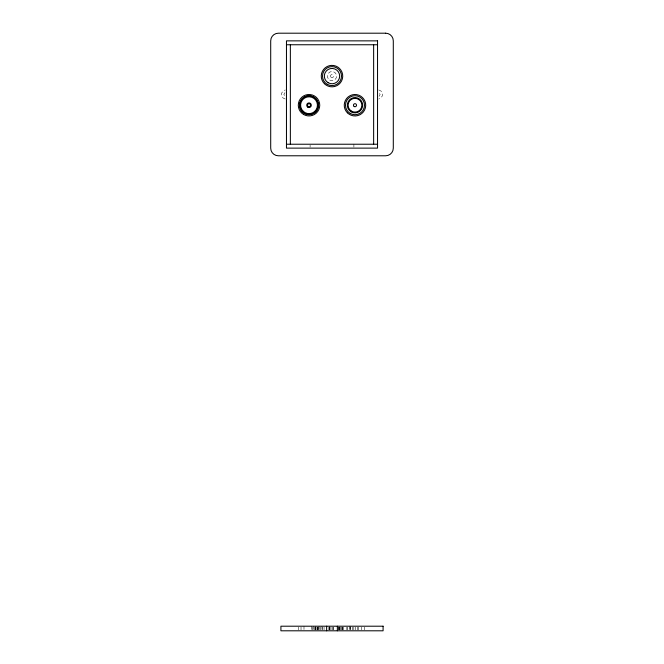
<?xml version="1.0" encoding="UTF-8"?>
<svg xmlns="http://www.w3.org/2000/svg" width="664" height="664" viewBox="0 0 664 664"><rect width="100%" height="100%" fill="white"/><g stroke="black" fill="none" stroke-linecap="round" stroke-linejoin="round"><path stroke-width="0.5" stroke-dasharray="3.32 2.49" d="M284.956 92.636L283.885 94.495L284.956 96.346M379.044 96.346L380.115 94.495L379.044 92.636M364.644 627.123L364.644 629.879M361.266 627.123L361.266 629.879M358.66 627.123L358.66 629.879M357.738 627.123L357.738 629.879M355.481 627.123L355.481 629.879M353.895 144.229L353.895 147.151M353.812 627.123L353.812 629.879M352.285 627.123L352.285 629.879M350.6 626.202L350.6 629.879M350.152 627.123L350.152 629.879M349.297 626.202L349.297 629.879M347.579 627.123L347.579 629.879M346.84 627.123L346.84 629.879M343.695 627.123L343.695 629.879M342.499 627.123L342.499 629.879M342.118 627.123L342.118 629.879M341.836 627.123L341.836 629.879M340.325 627.123L340.325 629.879M339.536 627.123L339.536 629.879M339.146 627.123L339.204 629.879M338.93 627.123L338.93 629.879M338.798 627.123L338.798 629.879M333.328 627.123L333.228 629.879M332.988 627.123L332.988 629.879M332 627.123L332 629.879M330.124 627.123L330.124 629.879M329.361 626.202L329.361 629.879M329.186 627.123L329.186 629.879M328.904 627.123L328.904 629.879M324.049 627.123L324.049 629.879M322.712 627.123L322.712 629.879M321.957 626.202L321.957 629.879M320.753 627.123L320.753 629.879M318.994 626.202L318.994 629.879M318.919 627.123L318.919 629.879M317.99 627.123L317.99 629.879M317.375 627.123L317.375 629.879M317.027 627.123L317.027 629.879M315.865 627.123L315.865 629.879M315.5 626.202L315.5 629.879M315.276 627.123L315.276 629.879M314.711 627.123L314.711 629.879M313.532 626.202L313.532 629.879M312.611 627.123L312.611 629.879M311.615 626.202L311.615 629.879M310.105 145.2L310.105 147.151M303.988 626.202L303.988 629.879M301.024 627.123L301.024 629.879M298.269 627.123L298.269 629.879M285.238 99.019A4.598 4.598 0 0 1 285.238 89.964M378.762 89.964A4.598 4.598 0 0 1 378.762 99.019M329.701 80.087A4.598 4.598 0 0 0 336.598 76.103A4.598 4.598 0 0 0 329.701 72.127A4.598 4.598 0 0 0 329.701 80.087M330.913 77.19A1.536 1.536 0 0 0 333.477 76.501A1.536 1.536 0 0 0 331.602 74.625A1.536 1.536 0 0 0 330.913 77.19"/><path stroke-width="1" d="M286.466 44.754L377.534 44.754M286.466 144.229L377.534 144.229M373.641 44.754L373.641 144.229M337.362 626.202L337.362 630.8M326.638 626.202L326.638 630.8M290.359 44.754L290.359 144.229M385.635 33.2L278.365 33.2A7.661 7.661 0 0 0 270.704 40.861L270.704 148.122A7.661 7.661 0 0 0 278.365 155.783L385.635 155.783A7.661 7.661 0 0 0 393.296 148.122L393.296 40.861A7.661 7.661 0 0 0 385.635 33.2M377.534 40.861L286.466 40.861L286.466 148.122L377.534 148.122L377.534 40.861M383.087 626.202L280.913 626.202L280.913 630.8L383.087 630.8L383.087 626.202M324.414 83.689A10.724 10.724 0 0 0 342.358 78.883A10.724 10.724 0 0 0 329.228 65.744A10.724 10.724 0 0 0 324.414 83.689M347.397 112.805A10.724 10.724 0 0 0 365.349 107.991A10.724 10.724 0 0 0 352.211 94.861A10.724 10.724 0 0 0 347.397 112.805M303.656 114.507A10.724 10.724 0 0 0 319.741 105.219A10.724 10.724 0 0 0 303.656 95.931A10.724 10.724 0 0 0 303.656 114.507M327.252 84.328A9.503 9.503 0 0 0 341.503 76.103A9.503 9.503 0 0 0 327.252 67.877A9.503 9.503 0 0 0 327.252 84.328M328.165 82.743A7.661 7.661 0 0 0 339.661 76.103A7.661 7.661 0 0 0 328.165 69.471A7.661 7.661 0 0 0 328.165 82.743M350.235 113.444A9.503 9.503 0 0 0 364.486 105.219A9.503 9.503 0 0 0 350.235 96.994A9.503 9.503 0 0 0 350.235 113.444M351.538 111.187A6.897 6.897 0 0 0 361.88 105.219A6.897 6.897 0 0 0 351.538 99.243A6.897 6.897 0 0 0 351.538 111.187M351.156 111.851A7.661 7.661 0 0 0 362.644 105.219A7.661 7.661 0 0 0 351.156 98.587A7.661 7.661 0 0 0 351.156 111.851M354.219 106.547A1.536 1.536 0 0 0 356.518 105.219A1.536 1.536 0 0 0 354.219 103.891A1.536 1.536 0 0 0 354.219 106.547M302.294 111.934A9.503 9.503 0 0 0 318.189 107.676A9.503 9.503 0 0 0 306.56 96.039A9.503 9.503 0 0 0 302.294 111.934M303.058 111.178A8.425 8.425 0 0 0 317.16 107.402A8.425 8.425 0 0 0 306.834 97.077A8.425 8.425 0 0 0 303.058 111.178M302.518 111.718A9.196 9.196 0 0 0 317.898 107.601A9.196 9.196 0 0 0 306.635 96.338A9.196 9.196 0 0 0 302.518 111.718M308.245 106.547A1.536 1.536 0 0 0 310.544 105.219A1.536 1.536 0 0 0 308.245 103.891A1.536 1.536 0 0 0 308.245 106.547M307.864 107.211A2.299 2.299 0 0 0 311.316 105.219A2.299 2.299 0 0 0 307.864 103.227A2.299 2.299 0 0 0 307.864 107.211"/></g></svg>
